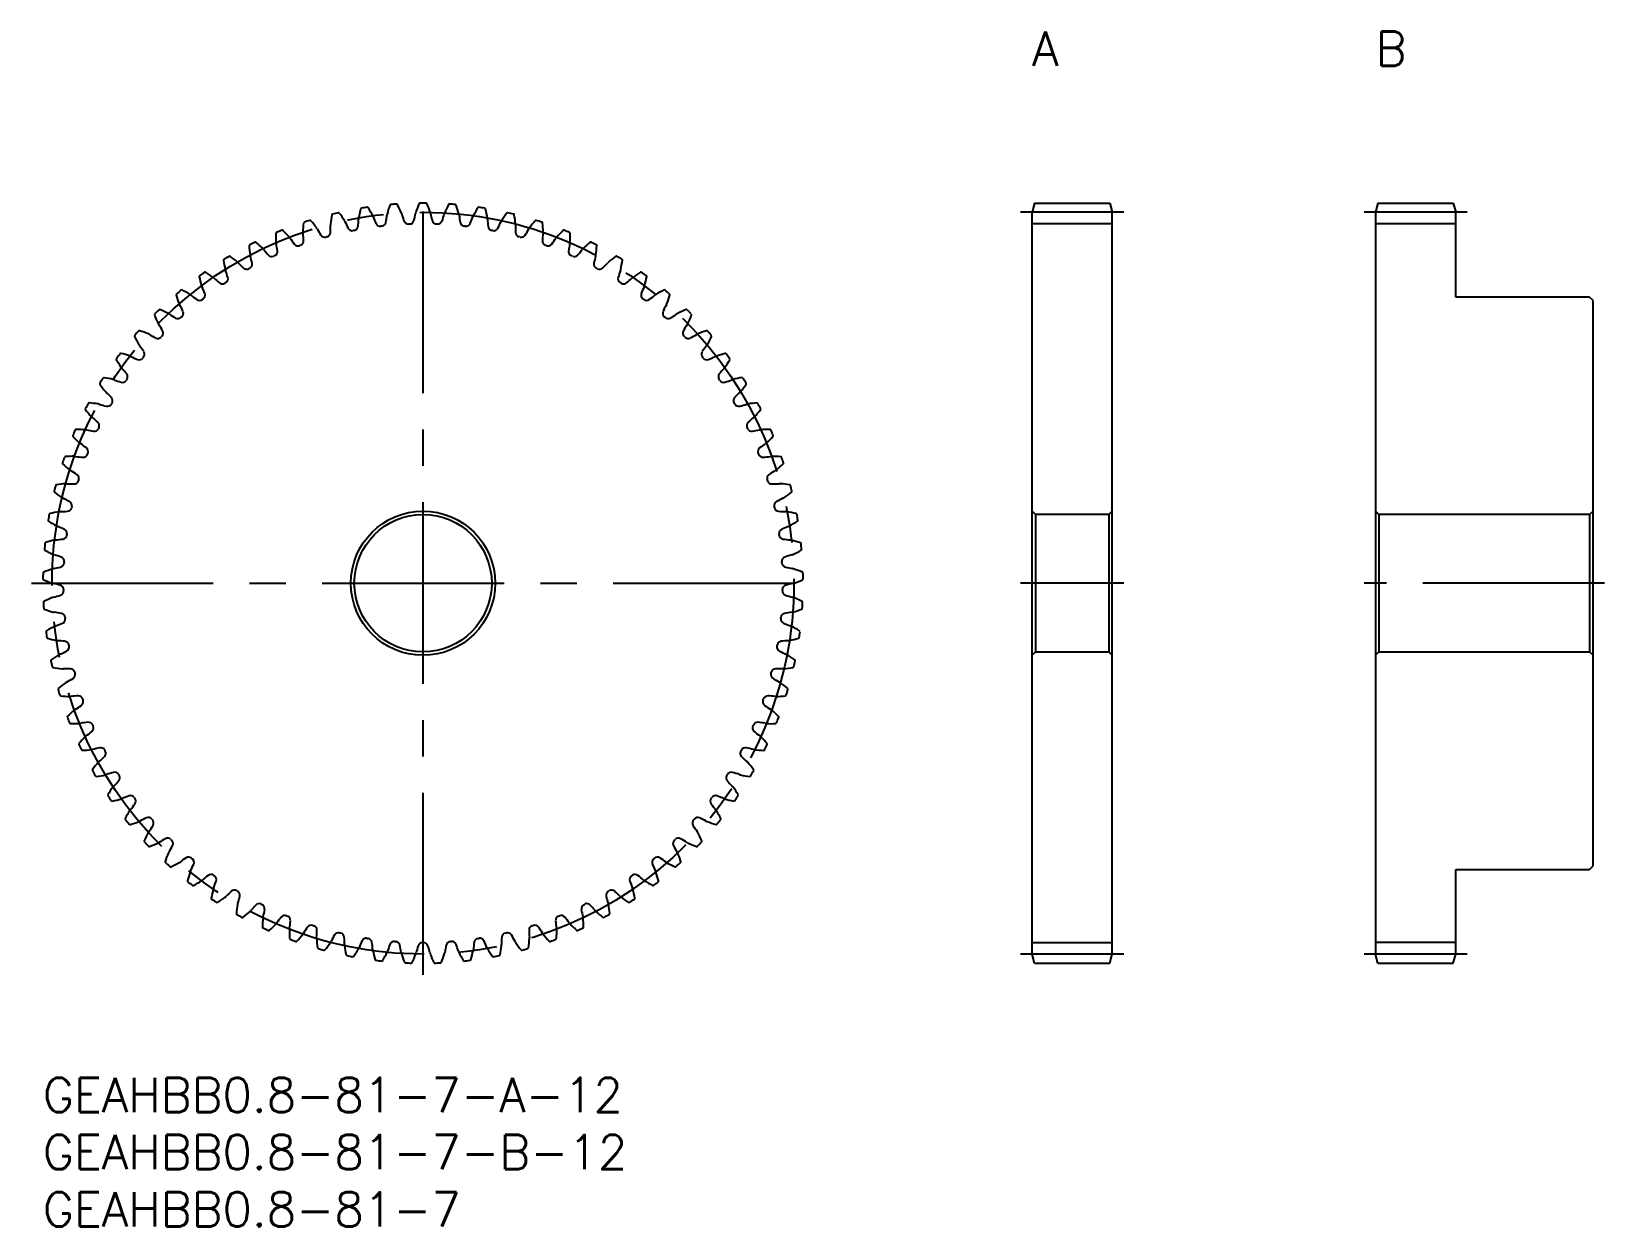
# Model space of a CAD drawing. Extents: x -1 to 136, y -13 to 91.
import ezdxf

# ---------------------------------------------------------------- set-up
doc = ezdxf.new("R2010")
doc.units = 0
doc.header["$LTSCALE"] = 0.5
doc.linetypes.add('CENTER', pattern=[50.8, 31.75, -6.35, 6.35, -6.35])
for name, color, linetype in [('MSM_CENTER', 1, 'CENTER'), ('MSM_CONTINUOUS', 7, 'CONTINUOUS'), ('MSM_PART_NUMBER', 7, 'CONTINUOUS')]:
    doc.layers.add(name, color=color, linetype=linetype)
doc.styles.get("Standard").update_dxf_attribs({"font": 'txt.shx', "height": 3, "bigfont": 'bigfont.shx'})

# ---------------------------------------------------------------- blocks, each defined once
blk = doc.blocks.new('*U2')
at = {"layer": 'MSM_PART_NUMBER'}
blk.add_text('GEAHBB0.8-81-7-A-12', height=3, dxfattribs=at).set_placement((0, -3))
blk = doc.blocks.new('*U3')
at = {"layer": 'MSM_PART_NUMBER'}
blk.add_text('GEAHBB0.8-81-7-B-12', height=3, dxfattribs=at).set_placement((0, -8))
blk = doc.blocks.new('*U4')
at = {"layer": 'MSM_PART_NUMBER'}
blk.add_text('GEAHBB0.8-81-7', height=3, dxfattribs=at).set_placement((0, -13))
blk = doc.blocks.new('*U5')
at = {"layer": 'MSM_PART_NUMBER'}
blk.add_text('A', height=3, dxfattribs=at).set_placement((86.4, 88.4))
blk = doc.blocks.new('*U6')
at = {"layer": 'MSM_PART_NUMBER'}
blk.add_text('B', height=3, dxfattribs=at).set_placement((116.4, 88.4))

msp = doc.modelspace()

# ---------------------------------------------------------------- linework, layer by layer
at = {"layer": 'MSM_CENTER'}
for p, q in [((33.2, 9), (33.2, 77.4)), ((94.4, 75.6), (85.4, 75.6)), ((124.4, 75.6), (115.4, 75.6)), ((-1, 43.2), (67.4, 43.2)), ((94.4, 43.2), (85.4, 43.2)), ((136.4, 43.2), (115.4, 43.2)), ((94.4, 10.8), (85.4, 10.8)), ((124.4, 10.8), (115.4, 10.8))]:
    msp.add_line(p, q, dxfattribs=at)
msp.add_circle((33.2, 43.2), 32.4, dxfattribs=at)
at = {"layer": 'MSM_CONTINUOUS'}
for p, q in [((86.61, 76.4), (86.4, 75.6)), ((86.4, 10.8), (86.4, 75.6)), ((86.61, 76.4), (93.19, 76.4)), ((93.19, 76.4), (93.4, 75.6)), ((93.4, 10.8), (93.4, 75.6)), ((116.61, 76.4), (116.4, 75.6)), ((116.4, 75.6), (116.4, 10.8)), ((116.61, 76.4), (123.19, 76.4)), ((123.19, 76.4), (123.4, 75.6)), ((123.4, 68.2), (123.4, 75.6)), ((93.4, 74.6), (86.4, 74.6)), ((123.4, 74.6), (116.4, 74.6)), ((135.1, 68.2), (123.4, 68.2)), ((135.4, 67.9), (135.1, 68.2)), ((135.4, 18.5), (135.4, 67.9)), ((86.4, 49.5), (86.7, 49.2)), ((93.1, 49.2), (93.4, 49.5)), ((116.4, 49.5), (116.7, 49.2)), ((135.1, 49.2), (135.4, 49.5)), ((86.7, 49.2), (86.7, 37.2)), ((93.1, 49.2), (86.7, 49.2)), ((93.1, 49.2), (93.1, 37.2)), ((116.7, 49.2), (116.7, 37.2)), ((135.1, 49.2), (116.7, 49.2)), ((135.1, 49.2), (135.1, 37.2)), ((86.7, 37.2), (86.4, 36.9)), ((86.7, 37.2), (93.1, 37.2)), ((93.4, 36.9), (93.1, 37.2)), ((116.7, 37.2), (116.4, 36.9)), ((116.7, 37.2), (135.1, 37.2)), ((135.4, 36.9), (135.1, 37.2)), ((123.4, 10.8), (123.4, 18.2)), ((123.4, 18.2), (135.1, 18.2)), ((135.1, 18.2), (135.4, 18.5)), ((86.4, 11.8), (93.4, 11.8)), ((123.4, 11.8), (116.4, 11.8)), ((86.61, 10), (86.4, 10.8)), ((86.61, 10), (93.19, 10)), ((93.19, 10), (93.4, 10.8)), ((116.61, 10), (116.4, 10.8)), ((116.61, 10), (123.19, 10)), ((123.19, 10), (123.4, 10.8))]:
    msp.add_line(p, q, dxfattribs=at)
for radius in [6.3, 6]:
    msp.add_circle((33.2, 43.2), radius, dxfattribs=at)
for centre, radius, start, end in [((37.54, 73.35), 10.12, 165.4049, 170), ((27.82, 75.88), 0.08, 99.3413, 165.4049), ((33.2, 43.2), 33.2, 98.4365, 99.3413), ((28.34, 75.96), 0.08, 32.3728, 98.4365), ((19.86, 70.58), 10.13, 27.7778, 32.3729), ((39.87, 72.92), 10.13, 160.9604, 165.5556), ((30.37, 76.2), 0.08, 94.8969, 160.9604), ((33.2, 43.2), 33.2, 93.992, 94.8969), ((30.89, 76.24), 0.08, 27.9285, 93.9921), ((22.02, 71.53), 10.12, 23.3333, 27.9285), ((33.2, 75.38), 0.664, 161.111, 169.4817), ((42.15, 72.32), 10.13, 156.516, 161.1111), ((32.94, 76.32), 0.08, 90.4524, 156.516), ((33.2, 43.2), 33.2, 89.5476, 90.4524), ((33.46, 76.32), 0.08, 23.484, 89.5476), ((24.25, 72.32), 10.13, 18.8889, 23.484), ((33.2, 75.38), 0.664, 10.5183, 18.889), ((44.38, 71.53), 10.12, 152.0715, 156.6667), ((35.51, 76.24), 0.08, 86.008, 152.0715), ((33.2, 43.2), 33.2, 85.1031, 86.008), ((36.03, 76.2), 0.08, 19.0397, 85.1031), ((26.53, 72.92), 10.12, 14.4444, 19.0396), ((46.54, 70.58), 10.12, 147.6271, 152.2222), ((38.06, 75.96), 0.08, 81.5635, 147.6271), ((33.2, 43.2), 33.2, 80.6587, 81.5635), ((38.58, 75.88), 0.08, 14.5953, 80.6587), ((28.86, 73.35), 10.12, 10, 14.5951), ((32.83, 73.66), 10.13, 174.2938, 178.8889), ((22.84, 74.66), 0.08, 108.2302, 174.2938), ((33.2, 43.2), 33.2, 107.3254, 108.2302), ((23.34, 74.82), 0.08, 41.2618, 107.3254), ((15.79, 68.19), 10.13, 36.6667, 41.2618), ((23.37, 73.84), 0.664, 28.2961, 36.6668), ((25.78, 74.51), 0.664, 174.4443, 182.8151), ((35.2, 73.6), 10.13, 169.8493, 174.4444), ((17.03, 74.08), 8.1, 358.273, 2.8152), ((25.31, 75.37), 0.08, 103.7857, 169.8493), ((33.2, 43.2), 33.2, 102.8809, 103.7857), ((25.82, 75.49), 0.08, 36.8174, 102.8809), ((17.78, 69.47), 10.13, 32.2222, 36.8174), ((25.78, 74.51), 0.664, 23.8516, 32.2223), ((33.79, 78.06), 8.1, 203.8515, 208.3936), ((27.02, 74.39), 0.4, 208.3936, 281.2046), ((27.12, 74.41), 0.4, 281.0177, 353.8286), ((19.47, 75.24), 8.1, 353.8286, 358.3707), ((28.23, 74.99), 0.664, 169.9999, 178.3706), ((28.23, 74.99), 0.664, 19.4072, 27.7779), ((36.49, 77.9), 8.1, 199.4071, 203.9492), ((29.46, 74.78), 0.4, 203.9492, 276.7601), ((33.2, 43.2), 31.4, 96.5733, 96.7601), ((29.56, 74.79), 0.4, 276.5733, 349.3841), ((21.99, 76.21), 8.1, 349.3841, 353.9263), ((30.71, 75.28), 0.664, 165.5554, 173.9262), ((30.71, 75.28), 0.664, 14.9627, 23.3334), ((39.17, 77.54), 8.1, 194.9626, 199.5048), ((31.92, 74.97), 0.4, 199.5048, 272.3157), ((33.2, 43.2), 31.4, 92.1288, 92.3156), ((32.02, 74.98), 0.4, 272.1288, 344.9397), ((24.58, 76.98), 8.1, 344.9397, 349.4818), ((41.82, 76.98), 8.1, 190.5182, 195.0603), ((34.38, 74.98), 0.4, 195.0603, 267.8712), ((33.2, 43.2), 31.4, 87.6844, 87.8712), ((34.48, 74.97), 0.4, 267.6843, 340.4952), ((27.23, 77.54), 8.1, 340.4952, 345.0374), ((35.69, 75.28), 0.664, 156.6666, 165.0373), ((35.69, 75.28), 0.664, 6.0738, 14.4446), ((44.41, 76.21), 8.1, 186.0737, 190.6159), ((36.84, 74.79), 0.4, 190.6159, 263.4267), ((33.2, 43.2), 31.4, 83.2399, 83.4267), ((36.94, 74.78), 0.4, 263.2399, 336.0508), ((29.91, 77.9), 8.1, 336.0508, 340.5929), ((38.17, 74.99), 0.664, 152.2221, 160.5928), ((38.17, 74.99), 0.664, 1.6294, 10.0001), ((46.93, 75.24), 8.1, 181.6293, 186.1714), ((39.28, 74.41), 0.4, 186.1714, 258.9823), ((39.38, 74.39), 0.4, 258.7954, 331.6064), ((32.61, 78.06), 8.1, 331.6064, 336.1485), ((40.62, 74.51), 0.664, 147.7777, 156.1484), ((48.62, 69.47), 10.12, 143.1826, 147.7778), ((40.58, 75.49), 0.08, 77.1191, 143.1826), ((33.2, 43.2), 33.2, 76.2143, 77.1191), ((41.09, 75.37), 0.08, 10.1507, 76.2143), ((31.2, 73.6), 10.13, 5.5556, 10.1507), ((49.37, 74.08), 8.1, 177.1848, 181.727), ((40.62, 74.51), 0.664, 357.1849, 5.5557), ((43.03, 73.84), 0.664, 143.3332, 151.7039), ((50.61, 68.19), 10.12, 138.7382, 143.3333), ((43.06, 74.82), 0.08, 72.6746, 138.7382), ((33.2, 43.2), 33.2, 71.7698, 72.6746), ((43.56, 74.66), 0.08, 5.7062, 71.7698), ((33.57, 73.66), 10.12, 1.1111, 5.7062), ((33.2, 43.2), 33.2, 116.2143, 117.1191), ((18.57, 72.91), 0.08, 50.1508, 116.2143), ((12.13, 65.2), 10.13, 45.5556, 50.1507), ((20.43, 73.76), 0.08, 112.6751, 178.7382), ((30.47, 73.54), 10.13, 178.7382, 183.3333), ((21.03, 72.99), 0.664, 183.3332, 191.7039), ((12.45, 71.21), 8.1, 7.1619, 11.7041), ((33.2, 43.2), 33.2, 111.7698, 112.6746), ((20.92, 73.96), 0.08, 45.7062, 111.7698), ((13.9, 66.77), 10.12, 41.1111, 45.7062), ((21.03, 72.99), 0.664, 32.7405, 41.1112), ((28.4, 77.73), 8.1, 212.7404, 217.2825), ((22.28, 73.06), 0.4, 217.2825, 290.0934), ((22.37, 73.1), 0.4, 289.9066, 2.7175), ((23.37, 73.84), 0.664, 178.8888, 187.2595), ((14.68, 72.73), 8.1, 2.7175, 7.2596), ((31.09, 78), 8.1, 208.2959, 212.8381), ((24.62, 73.82), 0.4, 212.8381, 285.6489), ((33.2, 43.2), 31.4, 105.4621, 105.649), ((24.72, 73.85), 0.4, 285.4621, 358.273), ((33.2, 43.2), 31.4, 101.0177, 101.2045), ((33.2, 43.2), 31.4, 78.7955, 78.9823), ((41.68, 73.85), 0.4, 181.727, 254.5379), ((33.2, 43.2), 31.4, 74.351, 74.5379), ((41.78, 73.82), 0.4, 254.351, 327.1619), ((35.31, 78), 8.1, 327.1619, 331.7041), ((51.72, 72.73), 8.1, 172.7404, 177.2825), ((44.03, 73.1), 0.4, 177.2825, 250.0934), ((43.03, 73.84), 0.664, 352.7405, 1.1112), ((44.12, 73.06), 0.4, 249.9066, 322.7175), ((38, 77.73), 8.1, 322.7175, 327.2596), ((45.37, 72.99), 0.664, 138.8888, 147.2595), ((52.5, 66.77), 10.12, 134.2938, 138.8889), ((45.48, 73.96), 0.08, 68.2302, 134.2938), ((33.2, 43.2), 33.2, 67.3254, 68.2302), ((53.95, 71.21), 8.1, 168.2959, 172.8381), ((45.97, 73.76), 0.08, 1.2618, 67.3254), ((45.37, 72.99), 0.664, 348.2961, 356.6668), ((35.93, 73.54), 10.12, 356.6667, 1.2618), ((54.27, 65.2), 10.13, 129.8493, 134.4444), ((47.83, 72.91), 0.08, 63.7857, 129.8493), ((33.2, 43.2), 33.2, 62.8809, 63.7857), ((15.86, 71.42), 0.08, 121.564, 187.6271), ((33.2, 43.2), 33.2, 120.6587, 121.5635), ((16.31, 71.69), 0.08, 54.5951, 120.6587), ((10.49, 63.5), 10.12, 50, 54.5951), ((18.1, 72.68), 0.08, 117.1196, 183.1827), ((28.13, 73.24), 10.13, 183.1826, 187.7778), ((18.76, 71.96), 0.664, 187.7777, 196.1484), ((10.34, 69.52), 8.1, 11.6064, 16.1485), ((18.76, 71.96), 0.664, 37.1849, 45.5557), ((25.74, 77.25), 8.1, 217.1848, 221.727), ((19.99, 72.13), 0.4, 221.727, 294.5378), ((33.2, 43.2), 31.4, 114.351, 114.5379), ((20.09, 72.17), 0.4, 294.351, 7.1619), ((33.2, 43.2), 31.4, 109.9066, 110.0934), ((33.2, 43.2), 31.4, 69.9066, 70.0934), ((46.31, 72.17), 0.4, 172.8381, 245.649), ((33.2, 43.2), 31.4, 65.4621, 65.649), ((46.41, 72.13), 0.4, 245.4621, 318.273), ((40.66, 77.25), 8.1, 318.273, 322.8152), ((47.64, 71.96), 0.664, 134.4443, 142.8151), ((56.06, 69.52), 8.1, 163.8515, 168.3936), ((47.64, 71.96), 0.664, 343.8516, 352.2223), ((38.27, 73.24), 10.12, 352.2222, 356.8174), ((48.3, 72.68), 0.08, 356.8174, 62.8809), ((55.91, 63.5), 10.13, 125.4049, 130), ((50.09, 71.69), 0.08, 59.3413, 125.4049), ((33.2, 43.2), 33.2, 58.4365, 59.3413), ((50.54, 71.42), 0.08, 352.3729, 58.4365), ((33.2, 43.2), 33.2, 125.1031, 126.008), ((14.15, 70.3), 0.08, 59.0396, 125.1032), ((8.99, 61.68), 10.12, 54.4444, 59.0396), ((25.82, 72.75), 10.13, 187.6271, 192.2222), ((16.57, 70.75), 0.664, 192.2221, 200.5928), ((8.37, 67.67), 8.1, 16.0508, 20.5929), ((16.57, 70.75), 0.664, 41.6294, 50.0001), ((23.12, 76.57), 8.1, 221.6293, 226.1714), ((17.79, 71.02), 0.4, 226.1714, 298.9822), ((33.2, 43.2), 31.4, 118.7955, 118.9823), ((17.88, 71.07), 0.4, 298.7955, 11.6064), ((48.52, 71.07), 0.4, 168.3936, 241.2045), ((33.2, 43.2), 31.4, 61.0177, 61.2045), ((48.61, 71.02), 0.4, 241.0177, 313.8286), ((43.28, 76.57), 8.1, 313.8286, 318.3707), ((49.83, 70.75), 0.664, 129.9999, 138.3706), ((58.03, 67.67), 8.1, 159.4071, 163.9492), ((49.83, 70.75), 0.664, 339.4072, 347.7779), ((40.58, 72.75), 10.12, 347.7778, 352.3729), ((57.41, 61.68), 10.12, 120.9604, 125.5556), ((52.25, 70.3), 0.08, 54.8969, 120.9604), ((33.2, 43.2), 33.2, 53.992, 54.8969), ((33.2, 43.2), 33.2, 129.5476, 130.4524), ((12.11, 68.74), 0.08, 63.4842, 129.5476), ((7.63, 59.75), 10.13, 58.8889, 63.484), ((13.73, 69.99), 0.08, 126.0084, 192.0716), ((23.55, 72.09), 10.12, 192.0715, 196.6667), ((14.49, 69.38), 0.664, 196.6666, 205.0373), ((6.55, 65.67), 8.1, 20.4952, 25.0374), ((14.49, 69.38), 0.664, 46.0738, 54.4446), ((20.57, 75.69), 8.1, 226.0737, 230.6159), ((15.68, 69.74), 0.4, 230.6159, 303.4267), ((33.2, 43.2), 31.4, 123.2399, 123.4267), ((15.77, 69.8), 0.4, 303.2399, 16.0508), ((50.63, 69.8), 0.4, 163.9492, 236.7601), ((33.2, 43.2), 31.4, 56.5733, 56.7601), ((50.72, 69.74), 0.4, 236.5732, 309.3841), ((45.83, 75.69), 8.1, 309.3841, 313.9263), ((51.91, 69.38), 0.664, 125.5554, 133.9262), ((59.85, 65.67), 8.1, 154.9626, 159.5048), ((51.91, 69.38), 0.664, 334.9627, 343.3334), ((42.85, 72.09), 10.12, 343.3333, 347.9285), ((52.67, 69.99), 0.08, 347.9285, 53.992), ((58.77, 59.75), 10.13, 116.516, 121.1111), ((54.29, 68.74), 0.08, 50.4524, 116.516), ((33.2, 43.2), 33.2, 49.5476, 50.4524), ((11.71, 68.4), 0.08, 130.4529, 196.516), ((21.34, 71.26), 10.12, 196.516, 201.1111), ((12.52, 67.85), 0.664, 201.111, 209.4817), ((4.89, 63.54), 8.1, 24.9397, 29.4818), ((12.52, 67.85), 0.664, 50.5183, 58.889), ((18.09, 74.61), 8.1, 230.5182, 235.0603), ((13.68, 68.3), 0.4, 235.0603, 307.8712), ((33.2, 43.2), 31.4, 127.6844, 127.8712), ((13.76, 68.37), 0.4, 307.6844, 20.4952), ((52.64, 68.37), 0.4, 159.5048, 232.3156), ((33.2, 43.2), 31.4, 52.1288, 52.3156), ((52.72, 68.3), 0.4, 232.1288, 304.9397), ((48.31, 74.61), 8.1, 304.9397, 309.4818), ((53.88, 67.85), 0.664, 121.111, 129.4817), ((61.51, 63.54), 8.1, 150.5182, 155.0603), ((53.88, 67.85), 0.664, 330.5183, 338.889), ((45.06, 71.26), 10.13, 338.8889, 343.484), ((54.69, 68.4), 0.08, 343.484, 49.5476), ((9.82, 66.66), 0.08, 134.8969, 200.9604), ((19.2, 70.25), 10.13, 200.9604, 205.5556), ((33.2, 43.2), 33.2, 133.992, 134.8969), ((10.2, 67.03), 0.08, 67.9286, 133.992), ((6.42, 57.72), 10.12, 63.3333, 67.9285), ((10.67, 66.17), 0.664, 54.9627, 63.3334), ((15.7, 73.35), 8.1, 234.9626, 239.5048), ((11.79, 66.71), 0.4, 239.5048, 312.3156), ((33.2, 43.2), 31.4, 132.1288, 132.3156), ((11.87, 66.78), 0.4, 312.1288, 24.9397), ((54.53, 66.78), 0.4, 155.0603, 227.8712), ((33.2, 43.2), 31.4, 47.6844, 47.8712), ((54.61, 66.71), 0.4, 227.6843, 300.4952), ((50.7, 73.35), 8.1, 300.4952, 305.0374), ((55.73, 66.17), 0.664, 116.6666, 125.0373), ((59.98, 57.72), 10.13, 112.0715, 116.6667), ((56.2, 67.03), 0.08, 46.008, 112.0715), ((33.2, 43.2), 33.2, 45.1031, 46.008), ((47.2, 70.25), 10.13, 334.4444, 339.0396), ((56.58, 66.66), 0.08, 339.0396, 45.1031), ((8.08, 64.78), 0.08, 139.3413, 205.4049), ((17.15, 69.09), 10.12, 205.4049, 210), ((33.2, 43.2), 33.2, 138.4365, 139.3413), ((8.42, 65.17), 0.08, 72.3729, 138.4365), ((5.38, 55.6), 10.13, 67.7778, 72.3729), ((8.96, 64.36), 0.664, 59.4072, 67.7779), ((13.42, 71.9), 8.1, 239.4071, 243.9492), ((10.03, 64.98), 0.4, 243.9492, 316.7601), ((10.67, 66.17), 0.664, 205.5554, 213.9262), ((3.4, 61.28), 8.1, 29.3841, 33.9263), ((33.2, 43.2), 31.4, 136.5733, 136.7601), ((10.11, 65.06), 0.4, 316.5733, 29.3841), ((56.29, 65.06), 0.4, 150.6159, 223.4267), ((63, 61.28), 8.1, 146.0737, 150.6159), ((33.2, 43.2), 31.4, 43.2399, 43.4267), ((56.37, 64.98), 0.4, 223.2399, 296.0508), ((55.73, 66.17), 0.664, 326.0738, 334.4446), ((52.98, 71.9), 8.1, 296.0508, 300.5929), ((57.44, 64.36), 0.664, 112.2221, 120.5928), ((61.02, 55.6), 10.13, 107.6271, 112.2222), ((57.98, 65.17), 0.08, 41.5635, 107.6271), ((49.25, 69.09), 10.13, 330, 334.5951), ((33.2, 43.2), 33.2, 40.6587, 41.5635), ((58.32, 64.78), 0.08, 334.5951, 40.6587), ((33.2, 43.2), 33.2, 142.8809, 143.7857), ((6.79, 63.19), 0.08, 76.8174, 142.8809), ((4.5, 53.41), 10.13, 72.2222, 76.8174), ((8.96, 64.36), 0.664, 209.9999, 218.3706), ((2.08, 58.92), 8.1, 33.8286, 38.3707), ((8.48, 63.2), 0.4, 321.0177, 33.8286), ((57.92, 63.2), 0.4, 146.1714, 218.9823), ((64.32, 58.92), 8.1, 141.6293, 146.1714), ((57.44, 64.36), 0.664, 321.6294, 330.0001), ((61.9, 53.41), 10.12, 103.1826, 107.7778), ((59.61, 63.19), 0.08, 37.1191, 103.1826), ((33.2, 43.2), 33.2, 36.2143, 37.1191), ((6.48, 62.77), 0.08, 143.7857, 209.8493), ((15.19, 67.77), 10.12, 209.8493, 214.4444), ((7.39, 62.42), 0.664, 214.4443, 222.8151), ((0.96, 56.46), 8.1, 38.273, 42.8152), ((7.39, 62.42), 0.664, 63.8516, 72.2223), ((11.25, 70.28), 8.1, 243.8515, 248.3936), ((8.42, 63.12), 0.4, 248.3936, 321.2045), ((33.2, 43.2), 31.4, 141.0177, 141.2045), ((33.2, 43.2), 31.4, 38.7955, 38.9823), ((57.98, 63.12), 0.4, 218.7954, 291.6064), ((55.15, 70.28), 8.1, 291.6064, 296.1485), ((59.01, 62.42), 0.664, 107.7777, 116.1484), ((65.44, 56.46), 8.1, 137.1848, 141.727), ((59.01, 62.42), 0.664, 317.1849, 325.5557), ((51.21, 67.77), 10.13, 325.5556, 330.1507), ((59.92, 62.77), 0.08, 330.1507, 36.2143), ((5.04, 60.64), 0.08, 148.2302, 214.2938), ((33.2, 43.2), 33.2, 147.3254, 148.2302), ((13.34, 66.3), 10.13, 214.2938, 218.8889), ((5.32, 61.08), 0.08, 81.2617, 147.3254), ((3.8, 51.15), 10.12, 76.6667, 81.2618), ((5.98, 60.36), 0.664, 68.2961, 76.6668), ((9.22, 68.5), 8.1, 248.2959, 252.8381), ((6.95, 61.14), 0.4, 252.8381, 325.6489), ((33.2, 43.2), 31.4, 145.4621, 145.649), ((7, 61.23), 0.4, 325.4621, 38.273), ((59.4, 61.23), 0.4, 141.727, 214.5379), ((33.2, 43.2), 31.4, 34.351, 34.5379), ((59.45, 61.14), 0.4, 214.351, 287.1619), ((57.18, 68.5), 8.1, 287.1619, 291.7041), ((60.42, 60.36), 0.664, 103.3332, 111.7039), ((62.6, 51.15), 10.13, 98.7382, 103.3333), ((53.06, 66.3), 10.13, 321.1111, 325.7062), ((61.08, 61.08), 0.08, 32.6746, 98.7382), ((33.2, 43.2), 33.2, 31.7698, 32.6746), ((61.36, 60.64), 0.08, 325.7062, 31.7698), ((5.98, 60.36), 0.664, 218.8888, 227.2595), ((0.03, 53.92), 8.1, 42.7175, 47.2596), ((5.69, 59.14), 0.4, 329.9066, 42.7175), ((60.71, 59.14), 0.4, 137.2825, 210.0934), ((66.37, 53.92), 8.1, 132.7404, 137.2825), ((60.42, 60.36), 0.664, 312.7405, 321.1112), ((33.2, 43.2), 33.2, 151.7698, 152.6746), ((3.78, 58.4), 0.08, 152.6751, 218.7382), ((11.61, 64.69), 10.12, 218.7382, 223.3333), ((4.02, 58.87), 0.08, 85.7061, 151.7698), ((3.27, 48.85), 10.13, 81.1111, 85.7062), ((4.73, 58.2), 0.664, 223.3332, 231.7039), ((4.73, 58.2), 0.664, 72.7405, 81.1112), ((7.33, 66.57), 8.1, 252.7404, 257.2825), ((5.63, 59.06), 0.4, 257.2825, 330.0934), ((33.2, 43.2), 31.4, 149.9066, 150.0934), ((33.2, 43.2), 31.4, 29.9066, 30.0934), ((60.77, 59.06), 0.4, 209.9066, 282.7175), ((59.07, 66.57), 8.1, 282.7175, 287.2596), ((61.67, 58.2), 0.664, 98.8888, 107.2595), ((63.13, 48.85), 10.13, 94.2938, 98.8889), ((61.67, 58.2), 0.664, 308.2961, 316.6668), ((54.79, 64.69), 10.12, 316.6667, 321.2618), ((62.38, 58.87), 0.08, 28.2302, 94.2938), ((33.2, 43.2), 33.2, 27.3254, 28.2302), ((62.62, 58.4), 0.08, 321.2618, 27.3254), ((33.2, 43.2), 33.2, 156.2143, 157.1191), ((2.89, 56.56), 0.08, 90.1507, 156.2143), ((2.92, 46.51), 10.12, 85.5556, 90.1507), ((3.65, 55.95), 0.664, 77.1849, 85.5557), ((5.6, 64.49), 8.1, 257.1848, 261.727), ((-0.7, 51.32), 8.1, 47.1619, 51.7041), ((4.49, 56.87), 0.4, 261.727, 334.5379), ((4.53, 56.96), 0.4, 334.351, 47.1619), ((33.2, 43.2), 31.4, 154.351, 154.5379), ((61.87, 56.96), 0.4, 132.8381, 205.649), ((33.2, 43.2), 31.4, 25.4621, 25.649), ((61.91, 56.87), 0.4, 205.4621, 278.273), ((67.1, 51.32), 8.1, 128.2959, 132.8381), ((60.8, 64.49), 8.1, 278.273, 282.8152), ((62.75, 55.95), 0.664, 94.4443, 102.8151), ((63.48, 46.51), 10.13, 89.8493, 94.4444), ((63.51, 56.56), 0.08, 23.7857, 89.8493), ((33.2, 43.2), 33.2, 22.8809, 23.7857), ((2.69, 56.08), 0.08, 157.1196, 223.1826), ((10.01, 62.95), 10.13, 223.1826, 227.7778), ((3.65, 55.95), 0.664, 227.7777, 236.1484), ((-1.23, 48.67), 8.1, 51.6064, 56.1485), ((3.55, 54.7), 0.4, 338.7955, 51.6064), ((62.85, 54.7), 0.4, 128.3936, 201.2045), ((67.63, 48.67), 8.1, 123.8515, 128.3936), ((62.75, 55.95), 0.664, 303.8516, 312.2223), ((56.39, 62.95), 10.12, 312.2222, 316.8174), ((63.71, 56.08), 0.08, 316.8174, 22.8809), ((33.2, 43.2), 33.2, 160.6587, 161.5635), ((1.78, 53.67), 0.08, 161.564, 227.6271), ((8.55, 61.1), 10.13, 227.6271, 232.2222), ((1.95, 54.17), 0.08, 94.595, 160.6587), ((2.75, 44.16), 10.13, 90, 94.5951), ((2.75, 53.62), 0.664, 81.6294, 90.0001), ((4.03, 62.29), 8.1, 261.6293, 266.1714), ((3.52, 54.61), 0.4, 266.1714, 338.9823), ((33.2, 43.2), 31.4, 158.7955, 158.9823), ((33.2, 43.2), 31.4, 21.0177, 21.2045), ((62.88, 54.61), 0.4, 201.0177, 273.8286), ((62.37, 62.29), 8.1, 273.8286, 278.3707), ((63.65, 53.62), 0.664, 89.9999, 98.3706), ((63.65, 44.16), 10.12, 85.4049, 90), ((57.85, 61.1), 10.12, 307.7778, 312.3729), ((64.45, 54.17), 0.08, 19.3413, 85.4049), ((33.2, 43.2), 33.2, 18.4365, 19.3413), ((64.62, 53.67), 0.08, 312.3729, 18.4365), ((2.75, 53.62), 0.664, 232.2221, 240.5928), ((-1.55, 45.98), 8.1, 56.0508, 60.5929), ((2.75, 52.37), 0.4, 343.2399, 56.0508), ((33.2, 43.2), 31.4, 163.2399, 163.4267), ((63.65, 52.37), 0.4, 123.9492, 196.7601), ((33.2, 43.2), 31.4, 16.5733, 16.7601), ((67.95, 45.98), 8.1, 119.4071, 123.9492), ((63.65, 53.62), 0.664, 299.4072, 307.7779), ((1.06, 51.21), 0.08, 166.0084, 232.0715), ((33.2, 43.2), 33.2, 165.1031, 166.008), ((7.24, 59.13), 10.13, 232.0715, 236.6667), ((1.19, 51.71), 0.08, 99.0396, 165.1031), ((2.77, 41.79), 10.13, 94.4444, 99.0396), ((2.04, 51.23), 0.664, 86.0738, 94.4446), ((2.64, 59.97), 8.1, 266.0737, 270.6159), ((2.72, 52.27), 0.4, 270.6159, 343.4267), ((63.68, 52.27), 0.4, 196.5732, 269.3841), ((63.76, 59.97), 8.1, 269.3841, 273.9263), ((64.36, 51.23), 0.664, 85.5554, 93.9262), ((63.63, 41.79), 10.13, 80.9604, 85.5556), ((59.16, 59.13), 10.13, 303.3333, 307.9285), ((65.21, 51.71), 0.08, 14.8969, 80.9604), ((33.2, 43.2), 33.2, 13.992, 14.8969), ((65.34, 51.21), 0.08, 307.9285, 13.992), ((1.43, 57.55), 8.1, 270.5182, 275.0603), ((2.04, 51.23), 0.664, 236.6666, 245.0373), ((-1.66, 43.28), 8.1, 60.4952, 65.0374), ((2.11, 49.88), 0.4, 275.0603, 347.8711), ((2.13, 49.98), 0.4, 347.6844, 60.4952), ((33.2, 43.2), 31.4, 167.6844, 167.8712), ((64.27, 49.98), 0.4, 119.5048, 192.3156), ((33.2, 43.2), 31.4, 12.1288, 12.3156), ((64.29, 49.88), 0.4, 192.1288, 264.9397), ((68.06, 43.28), 8.1, 114.9626, 119.5048), ((64.97, 57.55), 8.1, 264.9397, 269.4818), ((64.36, 51.23), 0.664, 294.9627, 303.3334), ((33.2, 43.2), 33.2, 169.5476, 170.4524), ((0.54, 48.69), 0.08, 170.4529, 236.516), ((6.08, 57.07), 10.13, 236.516, 241.1111), ((0.63, 49.21), 0.08, 103.484, 169.5476), ((2.97, 39.44), 10.12, 98.8889, 103.484), ((1.51, 48.79), 0.664, 241.111, 249.4817), ((-1.56, 40.58), 8.1, 64.9397, 69.4818), ((1.51, 48.79), 0.664, 90.5183, 98.889), ((67.96, 40.58), 8.1, 110.5182, 115.0603), ((64.89, 48.79), 0.664, 81.111, 89.4817), ((63.43, 39.44), 10.12, 76.516, 81.1111), ((64.89, 48.79), 0.664, 290.5183, 298.889), ((60.32, 57.07), 10.13, 298.8889, 303.484), ((65.77, 49.21), 0.08, 10.4524, 76.516), ((33.2, 43.2), 33.2, 9.5476, 10.4524), ((65.86, 48.69), 0.08, 303.4842, 9.5476), ((0.26, 46.67), 0.08, 107.9283, 173.992), ((3.35, 37.11), 10.13, 103.3333, 107.9285), ((1.17, 46.32), 0.664, 94.9627, 103.3334), ((0.41, 55.05), 8.1, 274.9626, 279.5048), ((1.69, 47.45), 0.4, 279.5048, 352.3156), ((1.7, 47.55), 0.4, 352.1288, 64.9397), ((33.2, 43.2), 31.4, 172.1288, 172.3156), ((64.7, 47.55), 0.4, 115.0603, 187.8712), ((33.2, 43.2), 31.4, 7.6844, 7.8712), ((64.71, 47.45), 0.4, 187.6843, 260.4952), ((65.99, 55.05), 8.1, 260.4952, 265.0374), ((65.23, 46.32), 0.664, 76.6666, 85.0373), ((63.05, 37.11), 10.12, 72.0715, 76.6667), ((66.14, 46.67), 0.08, 6.008, 72.0715), ((33.2, 43.2), 33.2, 173.992, 174.8969), ((0.21, 46.15), 0.08, 174.8973, 240.9604), ((5.09, 54.93), 10.12, 240.9604, 245.5556), ((1.17, 46.32), 0.664, 245.5554, 253.9262), ((-1.25, 37.89), 8.1, 69.3841, 73.9263), ((1.46, 45.1), 0.4, 356.5733, 69.3841), ((64.94, 45.1), 0.4, 110.6159, 183.4267), ((67.65, 37.89), 8.1, 106.0737, 110.6159), ((65.23, 46.32), 0.664, 286.0738, 294.4446), ((61.31, 54.93), 10.13, 294.4444, 299.0396), ((33.2, 43.2), 33.2, 5.1031, 6.008), ((66.19, 46.15), 0.08, 299.0396, 5.1031), ((33.2, 43.2), 33.2, 178.4365, 179.3413), ((0.09, 44.1), 0.08, 112.3728, 178.4365), ((3.92, 34.81), 10.12, 107.7778, 112.3729), ((1.03, 43.82), 0.664, 99.4072, 107.7779), ((-0.41, 52.47), 8.1, 279.4071, 283.9492), ((1.45, 45), 0.4, 283.9492, 356.76), ((33.2, 43.2), 31.4, 176.5733, 176.7601), ((33.2, 43.2), 31.4, 3.2399, 3.4267), ((64.95, 45), 0.4, 183.2399, 256.0508), ((66.81, 52.47), 8.1, 256.0508, 260.5929), ((65.37, 43.82), 0.664, 72.2221, 80.5928), ((62.48, 34.81), 10.12, 67.6271, 72.2222), ((66.31, 44.1), 0.08, 1.5635, 67.6271), ((33.2, 43.2), 33.2, 0.6587, 1.5635), ((0.08, 43.58), 0.08, 179.3418, 245.4049), ((4.26, 52.71), 10.12, 245.4049, 250), ((1.03, 43.82), 0.664, 249.9999, 258.3706), ((-0.74, 35.24), 8.1, 73.8286, 78.3707), ((1.41, 42.64), 0.4, 1.0177, 73.8286), ((33.2, 43.2), 31.4, 181.0177, 181.2045), ((33.2, 43.2), 31.4, 358.7955, 358.9823), ((64.99, 42.64), 0.4, 106.1714, 178.9823), ((67.14, 35.24), 8.1, 101.6293, 106.1714), ((65.37, 43.82), 0.664, 281.6294, 290.0001), ((62.14, 52.71), 10.13, 290, 294.5951), ((66.32, 43.58), 0.08, 294.5951, 0.6587), ((0.12, 41.54), 0.08, 116.8172, 182.8809), ((33.2, 43.2), 33.2, 182.8809, 183.7857), ((4.65, 32.57), 10.12, 112.2222, 116.8174), ((1.08, 41.33), 0.664, 103.8516, 112.2223), ((-1.02, 49.84), 8.1, 283.8515, 288.3936), ((1.41, 42.53), 0.4, 288.3936, 1.2045), ((64.99, 42.53), 0.4, 178.7954, 251.6064), ((67.42, 49.84), 8.1, 251.6064, 256.1485), ((65.32, 41.33), 0.664, 67.7777, 76.1484), ((61.75, 32.57), 10.13, 63.1826, 67.7778), ((66.28, 41.54), 0.08, 357.1191, 63.1826), ((33.2, 43.2), 33.2, 356.2143, 357.1191), ((0.15, 41.01), 0.08, 183.7862, 249.8493), ((3.61, 50.44), 10.13, 249.8493, 254.4444), ((1.08, 41.33), 0.664, 254.4443, 262.8151), ((-0.02, 32.63), 8.1, 78.273, 82.8152), ((1.54, 40.17), 0.4, 5.4622, 78.273), ((1.55, 40.07), 0.4, 292.8381, 5.6489), ((33.2, 43.2), 31.4, 185.4621, 185.649), ((33.2, 43.2), 31.4, 354.351, 354.5379), ((64.85, 40.07), 0.4, 174.351, 247.1619), ((64.86, 40.17), 0.4, 101.727, 174.5379), ((66.42, 32.63), 8.1, 97.1848, 101.727), ((65.32, 41.33), 0.664, 277.1849, 285.5557), ((62.79, 50.44), 10.13, 285.5556, 290.1507), ((66.25, 41.01), 0.08, 290.1507, 356.2143), ((0.35, 38.98), 0.08, 121.2617, 187.3254), ((33.2, 43.2), 33.2, 187.3254, 188.2302), ((5.56, 30.39), 10.12, 116.6667, 121.2618), ((1.32, 38.85), 0.664, 108.2961, 116.6668), ((-1.43, 47.17), 8.1, 288.2959, 292.8381), ((67.83, 47.17), 8.1, 247.1619, 251.7041), ((65.08, 38.85), 0.664, 63.3332, 71.7039), ((60.84, 30.39), 10.13, 58.7382, 63.3333), ((33.2, 43.2), 33.2, 351.7698, 352.6746), ((66.05, 38.98), 0.08, 352.6746, 58.7382), ((0.42, 38.46), 0.08, 188.2302, 254.2938), ((3.14, 48.13), 10.12, 254.2938, 258.8889), ((1.32, 38.85), 0.664, 258.8888, 267.2595), ((0.9, 30.09), 8.1, 82.7175, 87.2596), ((-1.64, 44.47), 8.1, 292.7404, 297.2825), ((1.87, 37.73), 0.4, 9.9066, 82.7175), ((1.89, 37.63), 0.4, 297.2825, 10.0934), ((33.2, 43.2), 31.4, 189.9066, 190.0934), ((33.2, 43.2), 31.4, 349.9066, 350.0934), ((64.51, 37.63), 0.4, 169.9066, 242.7175), ((64.53, 37.73), 0.4, 97.2825, 170.0934), ((68.04, 44.47), 8.1, 242.7175, 247.2596), ((65.5, 30.09), 8.1, 92.7404, 97.2825), ((65.08, 38.85), 0.664, 272.7405, 281.1112), ((63.26, 48.13), 10.12, 281.1111, 285.7062), ((65.98, 38.46), 0.08, 285.7062, 351.7698), ((0.78, 36.44), 0.08, 125.7061, 191.7698), ((33.2, 43.2), 33.2, 191.7698, 192.6746), ((6.64, 28.29), 10.13, 121.1111, 125.7062), ((0.89, 35.93), 0.08, 192.6746, 258.7382), ((2.85, 45.78), 10.13, 258.7382, 263.3333), ((1.75, 36.39), 0.664, 112.7405, 121.1112), ((1.75, 36.39), 0.664, 263.3332, 271.7039), ((2.01, 27.63), 8.1, 87.1619, 91.7041), ((64.39, 27.63), 8.1, 88.2959, 92.8381), ((64.65, 36.39), 0.664, 268.2961, 276.6668), ((63.55, 45.78), 10.13, 276.6667, 281.2618), ((64.65, 36.39), 0.664, 58.8888, 67.2595), ((59.76, 28.29), 10.12, 54.2938, 58.8889), ((65.51, 35.93), 0.08, 281.2618, 347.3254), ((33.2, 43.2), 33.2, 347.3254, 348.2302), ((65.62, 36.44), 0.08, 348.2302, 54.2938), ((7.87, 26.27), 10.13, 125.5556, 130.1507), ((2.37, 33.97), 0.664, 117.1849, 125.5557), ((-1.63, 41.77), 8.1, 297.1848, 301.727), ((2.39, 35.32), 0.4, 14.351, 87.1619), ((2.42, 35.22), 0.4, 301.727, 14.5378), ((33.2, 43.2), 31.4, 194.351, 194.5379), ((63.98, 35.22), 0.4, 165.4621, 238.273), ((33.2, 43.2), 31.4, 345.4621, 345.649), ((64.01, 35.32), 0.4, 92.8381, 165.649), ((68.03, 41.77), 8.1, 238.273, 242.8152), ((64.03, 33.97), 0.664, 54.4443, 62.8151), ((58.53, 26.27), 10.12, 49.8493, 54.4444), ((1.4, 33.95), 0.08, 130.1505, 196.2143), ((33.2, 43.2), 33.2, 196.2143, 197.1191), ((1.55, 33.45), 0.08, 197.1191, 263.1826), ((2.74, 43.42), 10.13, 263.1826, 267.7778), ((2.37, 33.97), 0.664, 267.7777, 276.1484), ((3.31, 25.26), 8.1, 91.6064, 96.1485), ((3.1, 32.95), 0.4, 18.7955, 91.6064), ((3.13, 32.86), 0.4, 306.1714, 18.9822), ((33.2, 43.2), 31.4, 198.7955, 198.9823), ((63.27, 32.86), 0.4, 161.0177, 233.8286), ((33.2, 43.2), 31.4, 341.0177, 341.2045), ((63.3, 32.95), 0.4, 88.3936, 161.2045), ((63.09, 25.26), 8.1, 83.8515, 88.3936), ((64.03, 33.97), 0.664, 263.8516, 272.2223), ((63.66, 43.42), 10.13, 272.2222, 276.8174), ((64.85, 33.45), 0.08, 276.8174, 342.8809), ((33.2, 43.2), 33.2, 342.8809, 343.7857), ((65, 33.95), 0.08, 343.7857, 49.8493), ((9.26, 24.36), 10.13, 130, 134.5951), ((3.18, 31.61), 0.664, 121.6294, 130.0001), ((-1.42, 39.07), 8.1, 301.6293, 306.1714), ((67.82, 39.07), 8.1, 233.8286, 238.3707), ((63.22, 31.61), 0.664, 49.9999, 58.3706), ((57.14, 24.36), 10.12, 45.4049, 50), ((2.21, 31.52), 0.08, 134.5951, 200.6587), ((33.2, 43.2), 33.2, 200.6587, 201.5635), ((2.4, 31.03), 0.08, 201.564, 267.6271), ((2.81, 41.06), 10.12, 267.6271, 272.2222), ((3.18, 31.61), 0.664, 272.2221, 280.5928), ((4.79, 23), 8.1, 96.0508, 100.5929), ((-0.99, 36.4), 8.1, 306.0737, 310.6159), ((3.98, 30.65), 0.4, 23.2399, 96.0508), ((4.02, 30.56), 0.4, 310.6159, 23.4267), ((33.2, 43.2), 31.4, 203.2399, 203.4267), ((62.38, 30.56), 0.4, 156.5732, 229.3841), ((33.2, 43.2), 31.4, 336.5733, 336.7601), ((62.42, 30.65), 0.4, 83.9492, 156.7601), ((67.39, 36.4), 8.1, 229.3841, 233.9263), ((61.61, 23), 8.1, 79.4071, 83.9492), ((63.22, 31.61), 0.664, 259.4072, 267.7779), ((63.59, 41.06), 10.13, 267.7778, 272.3729), ((64, 31.03), 0.08, 272.3729, 338.4365), ((33.2, 43.2), 33.2, 338.4365, 339.3413), ((64.19, 31.52), 0.08, 339.3413, 45.4049), ((3.21, 29.15), 0.08, 139.0394, 205.1031), ((33.2, 43.2), 33.2, 205.1031, 206.008), ((10.79, 22.56), 10.13, 134.4444, 139.0396), ((4.17, 29.32), 0.664, 126.0738, 134.4446), ((62.23, 29.32), 0.664, 45.5554, 53.9262), ((55.61, 22.56), 10.13, 40.9604, 45.5556), ((33.2, 43.2), 33.2, 333.992, 334.8969), ((63.19, 29.15), 0.08, 334.8969, 40.9604), ((3.43, 28.68), 0.08, 206.0084, 272.0715), ((3.07, 38.72), 10.12, 272.0715, 276.6667), ((4.17, 29.32), 0.664, 276.6666, 285.0373), ((12.46, 20.89), 10.12, 138.8889, 143.484), ((6.44, 20.85), 8.1, 100.4952, 105.0374), ((5.33, 27.11), 0.664, 130.5183, 138.889), ((-0.36, 33.77), 8.1, 310.5182, 315.0603), ((5.04, 28.43), 0.4, 27.6844, 100.4952), ((5.09, 28.33), 0.4, 315.0603, 27.8712), ((33.2, 43.2), 31.4, 207.6844, 207.8712), ((61.31, 28.33), 0.4, 152.1288, 224.9397), ((33.2, 43.2), 31.4, 332.1288, 332.3156), ((61.36, 28.43), 0.4, 79.5048, 152.3156), ((66.76, 33.77), 8.1, 224.9397, 229.4818), ((59.96, 20.85), 8.1, 74.9626, 79.5048), ((61.07, 27.11), 0.664, 41.111, 49.4817), ((53.94, 20.89), 10.12, 36.516, 41.1111), ((62.23, 29.32), 0.664, 254.9627, 263.3334), ((63.33, 38.72), 10.13, 263.3333, 267.9285), ((62.97, 28.68), 0.08, 267.9285, 333.992), ((4.39, 26.87), 0.08, 143.4839, 209.5476), ((33.2, 43.2), 33.2, 209.5476, 210.4524), ((4.65, 26.41), 0.08, 210.4529, 276.516), ((3.51, 36.39), 10.13, 276.516, 281.1111), ((5.33, 27.11), 0.664, 281.111, 289.4817), ((8.26, 18.85), 8.1, 104.9397, 109.4818), ((6.27, 26.29), 0.4, 32.1288, 104.9397), ((33.2, 43.2), 31.4, 212.1288, 212.3156), ((6.33, 26.2), 0.4, 319.5048, 32.3156), ((60.07, 26.2), 0.4, 147.6843, 220.4952), ((33.2, 43.2), 31.4, 327.6844, 327.8712), ((60.13, 26.29), 0.4, 75.0603, 147.8712), ((58.14, 18.85), 8.1, 70.5182, 75.0603), ((61.07, 27.11), 0.664, 250.5183, 258.889), ((62.89, 36.39), 10.13, 258.8889, 263.484), ((61.75, 26.41), 0.08, 263.484, 329.5476), ((33.2, 43.2), 33.2, 329.5476, 330.4524), ((62.01, 26.87), 0.08, 330.4524, 36.516), ((14.25, 19.35), 10.13, 143.3333, 147.9285), ((6.66, 25), 0.664, 134.9627, 143.3334), ((0.47, 31.2), 8.1, 314.9626, 319.5048), ((65.93, 31.2), 8.1, 220.4952, 225.0374), ((59.74, 25), 0.664, 36.6666, 45.0373), ((52.15, 19.35), 10.13, 32.0715, 36.6667), ((5.74, 24.68), 0.08, 147.9286, 213.992), ((33.2, 43.2), 33.2, 213.992, 214.8969), ((6.04, 24.25), 0.08, 214.8973, 280.9604), ((4.13, 34.11), 10.13, 280.9604, 285.5556), ((6.66, 25), 0.664, 285.5554, 293.9262), ((10.22, 16.99), 8.1, 109.3841, 113.9263), ((7.66, 24.25), 0.4, 36.5733, 109.3841), ((8.15, 23), 0.664, 139.4072, 147.7779), ((1.5, 28.7), 8.1, 319.4071, 323.9492), ((33.2, 43.2), 31.4, 216.5733, 216.7601), ((7.72, 24.17), 0.4, 323.9492, 36.7601), ((58.68, 24.17), 0.4, 143.2399, 216.0508), ((64.9, 28.7), 8.1, 216.0508, 220.5929), ((33.2, 43.2), 31.4, 323.2399, 323.4267), ((58.74, 24.25), 0.4, 70.6159, 143.4267), ((58.25, 23), 0.664, 32.2221, 40.5928), ((56.18, 16.99), 8.1, 66.0737, 70.6159), ((59.74, 25), 0.664, 246.0738, 254.4446), ((62.27, 34.11), 10.13, 254.4444, 259.0396), ((60.36, 24.25), 0.08, 259.0396, 325.1031), ((33.2, 43.2), 33.2, 325.1031, 326.008), ((60.66, 24.68), 0.08, 326.008, 32.0715), ((7.26, 22.61), 0.08, 152.3729, 218.4365), ((16.16, 17.95), 10.13, 147.7778, 152.3729), ((33.2, 43.2), 33.2, 218.4365, 219.3413), ((7.59, 22.2), 0.08, 219.3418, 285.4049), ((4.92, 31.89), 10.13, 285.4049, 290), ((8.15, 23), 0.664, 289.9999, 298.3706), ((12.32, 15.29), 8.1, 113.8286, 118.3707), ((9.21, 22.33), 0.4, 41.0177, 113.8286), ((2.72, 26.29), 8.1, 323.8515, 328.3936), ((33.2, 43.2), 31.4, 221.0177, 221.2045), ((9.27, 22.25), 0.4, 328.3936, 41.2045), ((57.13, 22.25), 0.4, 138.7955, 211.6064), ((63.68, 26.29), 8.1, 211.6064, 216.1485), ((33.2, 43.2), 31.4, 318.7955, 318.9823), ((57.19, 22.33), 0.4, 66.1714, 138.9823), ((54.08, 15.29), 8.1, 61.6293, 66.1714), ((58.25, 23), 0.664, 241.6294, 250.0001), ((61.48, 31.89), 10.12, 250, 254.5951), ((58.81, 22.2), 0.08, 254.5951, 320.6587), ((50.24, 17.95), 10.13, 27.6271, 32.2222), ((33.2, 43.2), 33.2, 320.6587, 321.5635), ((59.14, 22.61), 0.08, 321.5635, 27.6271), ((8.93, 20.66), 0.08, 156.8172, 222.8809), ((18.16, 16.71), 10.13, 152.2222, 156.8174), ((9.79, 21.12), 0.664, 143.8516, 152.2223), ((14.54, 13.75), 8.1, 118.273, 122.8152), ((10.9, 20.53), 0.4, 45.4622, 118.273), ((33.2, 43.2), 31.4, 225.4621, 225.649), ((10.97, 20.46), 0.4, 332.8381, 45.649), ((55.43, 20.46), 0.4, 134.351, 207.1619), ((33.2, 43.2), 31.4, 314.351, 314.5379), ((55.5, 20.53), 0.4, 61.727, 134.5379), ((51.86, 13.75), 8.1, 57.1848, 61.727), ((56.61, 21.12), 0.664, 27.7777, 36.1484), ((48.24, 16.71), 10.12, 23.1826, 27.7778), ((57.47, 20.66), 0.08, 317.1191, 23.1826), ((33.2, 43.2), 33.2, 222.8809, 223.7857), ((9.29, 20.28), 0.08, 223.7862, 289.8493), ((5.88, 29.73), 10.13, 289.8493, 294.4444), ((9.79, 21.12), 0.664, 294.4443, 302.8151), ((20.26, 15.62), 10.13, 156.6667, 161.2618), ((11.58, 19.37), 0.664, 148.2961, 156.6668), ((4.12, 23.98), 8.1, 328.2959, 332.8381), ((12.72, 18.87), 0.4, 49.9066, 122.7175), ((53.68, 18.87), 0.4, 57.2825, 130.0934), ((62.28, 23.98), 8.1, 207.1619, 211.7041), ((54.82, 19.37), 0.664, 23.3332, 31.7039), ((46.14, 15.62), 10.13, 18.7382, 23.3333), ((56.61, 21.12), 0.664, 237.1849, 245.5557), ((60.52, 29.73), 10.12, 245.5556, 250.1507), ((57.11, 20.28), 0.08, 250.1508, 316.2143), ((33.2, 43.2), 33.2, 316.2143, 317.1191), ((10.75, 18.85), 0.08, 161.2618, 227.3254), ((33.2, 43.2), 33.2, 227.3254, 228.2302), ((11.14, 18.5), 0.08, 228.2307, 294.2938), ((7, 27.65), 10.12, 294.2938, 298.8889), ((11.58, 19.37), 0.664, 298.8888, 307.2595), ((16.88, 12.39), 8.1, 122.7175, 127.2596), ((22.44, 14.7), 10.12, 161.1111, 165.7062), ((13.49, 17.77), 0.664, 152.7405, 161.1112), ((5.7, 21.78), 8.1, 332.7404, 337.2825), ((33.2, 43.2), 31.4, 229.9066, 230.0934), ((12.8, 18.81), 0.4, 337.2825, 50.0934), ((53.6, 18.81), 0.4, 129.9066, 202.7175), ((60.7, 21.78), 8.1, 202.7175, 207.2596), ((33.2, 43.2), 31.4, 309.9066, 310.0934), ((52.91, 17.77), 0.664, 18.8888, 27.2595), ((43.96, 14.7), 10.12, 14.2938, 18.8889), ((49.52, 12.39), 8.1, 52.7404, 57.2825), ((54.82, 19.37), 0.664, 232.7405, 241.1112), ((59.4, 27.65), 10.13, 241.1111, 245.7062), ((55.26, 18.5), 0.08, 245.7062, 311.7698), ((33.2, 43.2), 33.2, 311.7698, 312.6746), ((55.65, 18.85), 0.08, 312.6746, 18.7382), ((12.7, 17.18), 0.08, 165.7061, 231.7698), ((33.2, 43.2), 33.2, 231.7698, 232.6746), ((13.12, 16.86), 0.08, 232.6751, 298.7382), ((8.29, 25.67), 10.13, 298.7382, 303.3333), ((13.49, 17.77), 0.664, 303.3332, 311.7039), ((19.32, 11.22), 8.1, 127.1619, 131.7041), ((14.67, 17.36), 0.4, 54.3511, 127.1619), ((15.52, 16.31), 0.664, 157.1849, 165.5557), ((33.2, 43.2), 31.4, 234.351, 234.5379), ((7.44, 19.71), 8.1, 337.1848, 341.727), ((14.75, 17.3), 0.4, 341.727, 54.5379), ((51.65, 17.3), 0.4, 125.4621, 198.273), ((58.96, 19.71), 8.1, 198.273, 202.8152), ((33.2, 43.2), 31.4, 305.4621, 305.649), ((50.88, 16.31), 0.664, 14.4443, 22.8151), ((51.73, 17.36), 0.4, 52.8381, 125.649), ((47.08, 11.22), 8.1, 48.2959, 52.8381), ((52.91, 17.77), 0.664, 228.2961, 236.6668), ((58.11, 25.67), 10.12, 236.6667, 241.2618), ((53.28, 16.86), 0.08, 241.2618, 307.3254), ((33.2, 43.2), 33.2, 307.3254, 308.2302), ((53.7, 17.18), 0.08, 308.2302, 14.2938), ((24.68, 13.95), 10.12, 165.5556, 170.1507), ((14.78, 15.67), 0.08, 170.1508, 236.2143), ((33.2, 43.2), 33.2, 236.2143, 237.1191), ((15.22, 15.39), 0.08, 237.1196, 303.1826), ((9.72, 23.79), 10.13, 303.1826, 307.7778), ((15.52, 16.31), 0.664, 307.7777, 316.1484), ((21.84, 10.24), 8.1, 131.6064, 136.1485), ((16.72, 16), 0.4, 58.7955, 131.6064), ((26.97, 13.38), 10.12, 170, 174.5951), ((33.2, 43.2), 31.4, 238.7955, 238.9823), ((17.65, 15.03), 0.664, 161.6294, 170.0001), ((16.81, 15.95), 0.4, 346.1714, 58.9823), ((9.34, 17.79), 8.1, 341.6293, 346.1714), ((18.88, 14.81), 0.4, 63.2399, 136.0508), ((33.2, 43.2), 31.4, 243.2399, 243.4267), ((18.97, 14.76), 0.4, 350.6159, 63.4267), ((47.43, 14.76), 0.4, 116.5732, 189.3841), ((33.2, 43.2), 31.4, 296.5733, 296.7601), ((47.52, 14.81), 0.4, 43.9492, 116.7601), ((49.59, 15.95), 0.4, 121.0177, 193.8286), ((57.06, 17.79), 8.1, 193.8286, 198.3707), ((33.2, 43.2), 31.4, 301.0177, 301.2045), ((48.75, 15.03), 0.664, 9.9999, 18.3706), ((39.43, 13.38), 10.13, 5.4049, 10), ((49.68, 16), 0.4, 48.3936, 121.2045), ((44.56, 10.24), 8.1, 43.8515, 48.3936), ((50.88, 16.31), 0.664, 223.8516, 232.2223), ((56.68, 23.79), 10.12, 232.2222, 236.8174), ((51.18, 15.39), 0.08, 236.8174, 302.8809), ((33.2, 43.2), 33.2, 302.8809, 303.7857), ((41.72, 13.95), 10.13, 9.8493, 14.4444), ((51.62, 15.67), 0.08, 303.7857, 9.8493), ((16.97, 14.33), 0.08, 174.5953, 240.6587), ((33.2, 43.2), 33.2, 240.6587, 241.5635), ((17.43, 14.08), 0.08, 241.564, 307.6271), ((11.3, 22.03), 10.12, 307.6271, 312.2222), ((17.65, 15.03), 0.664, 312.2221, 320.5928), ((24.43, 9.46), 8.1, 136.0508, 140.5929), ((29.3, 12.99), 10.13, 174.4444, 179.0396), ((19.88, 13.91), 0.664, 166.0738, 174.4446), ((11.38, 16.01), 8.1, 346.0737, 350.6159), ((27.07, 8.88), 8.1, 140.4952, 145.0374), ((21.13, 13.78), 0.4, 67.6843, 140.4952), ((33.2, 43.2), 31.4, 247.6844, 247.8712), ((21.22, 13.74), 0.4, 355.0603, 67.8712), ((45.18, 13.74), 0.4, 112.1288, 184.9397), ((33.2, 43.2), 31.4, 292.1288, 292.3156), ((45.27, 13.78), 0.4, 39.5048, 112.3156), ((39.33, 8.88), 8.1, 34.9626, 39.5048), ((55.02, 16.01), 8.1, 189.3841, 193.9263), ((46.52, 13.91), 0.664, 5.5554, 13.9262), ((37.1, 12.99), 10.13, 0.9604, 5.5556), ((41.97, 9.46), 8.1, 39.4071, 43.9492), ((48.75, 15.03), 0.664, 219.4072, 227.7779), ((55.1, 22.03), 10.13, 227.7778, 232.3729), ((48.97, 14.08), 0.08, 232.3729, 298.4365), ((33.2, 43.2), 33.2, 298.4365, 299.3413), ((49.43, 14.33), 0.08, 299.3413, 5.4049), ((19.26, 13.16), 0.08, 179.0397, 245.1031), ((33.2, 43.2), 33.2, 245.1031, 246.008), ((19.73, 12.94), 0.08, 246.0075, 312.0715), ((13, 20.4), 10.13, 312.0715, 316.6667), ((19.88, 13.91), 0.664, 316.6666, 325.0373), ((22.19, 12.96), 0.664, 170.5183, 178.889), ((31.65, 12.78), 10.12, 178.8889, 183.484), ((13.55, 14.41), 8.1, 350.5182, 355.0603), ((14.83, 18.9), 10.13, 316.516, 321.1111), ((22.19, 12.96), 0.664, 321.111, 329.4817), ((29.74, 8.51), 8.1, 144.9397, 149.4818), ((23.44, 12.93), 0.4, 72.1288, 144.9397), ((33.2, 43.2), 31.4, 252.1288, 252.3156), ((23.54, 12.9), 0.4, 359.5048, 72.3156), ((15.84, 12.97), 8.1, 354.9626, 359.5048), ((32.44, 8.35), 8.1, 149.3841, 153.9263), ((25.82, 12.27), 0.4, 76.5732, 149.3841), ((33.2, 43.2), 31.4, 256.5733, 256.7601), ((25.92, 12.25), 0.4, 3.9492, 76.7601), ((40.48, 12.25), 0.4, 103.2399, 176.0508), ((33.2, 43.2), 31.4, 283.2399, 283.4267), ((40.58, 12.27), 0.4, 30.6159, 103.4267), ((33.96, 8.35), 8.1, 26.0737, 30.6159), ((42.86, 12.9), 0.4, 107.6843, 180.4952), ((50.56, 12.97), 8.1, 180.4952, 185.0374), ((33.2, 43.2), 31.4, 287.6844, 287.8712), ((42.96, 12.93), 0.4, 35.0603, 107.8712), ((36.66, 8.51), 8.1, 30.5182, 35.0603), ((44.21, 12.96), 0.664, 210.5183, 218.889), ((51.57, 18.9), 10.13, 218.8889, 223.484), ((52.85, 14.41), 8.1, 184.9397, 189.4818), ((34.75, 12.78), 10.13, 356.516, 1.1111), ((44.21, 12.96), 0.664, 1.111, 9.4817), ((46.52, 13.91), 0.664, 214.9627, 223.3334), ((53.4, 20.4), 10.12, 223.3333, 227.9285), ((46.67, 12.94), 0.08, 227.9285, 293.992), ((33.2, 43.2), 33.2, 293.992, 294.8969), ((47.14, 13.16), 0.08, 294.8969, 0.9604), ((21.63, 12.17), 0.08, 183.4842, 249.5476), ((33.2, 43.2), 33.2, 249.5476, 250.4524), ((22.12, 11.99), 0.08, 250.4529, 316.516), ((24.57, 12.2), 0.664, 174.9627, 183.3334), ((34.02, 12.75), 10.13, 183.3333, 187.9285), ((24.07, 11.36), 0.08, 187.9286, 253.992), ((33.2, 43.2), 33.2, 253.992, 254.8969), ((24.57, 11.22), 0.08, 254.8973, 320.9604), ((16.77, 17.55), 10.13, 320.9604, 325.5556), ((24.57, 12.2), 0.664, 325.5554, 333.9262), ((18.24, 11.71), 8.1, 359.4071, 3.9492), ((27, 11.62), 0.664, 179.4072, 187.7779), ((36.37, 12.9), 10.12, 187.7778, 192.3729), ((18.81, 16.35), 10.12, 325.4049, 330), ((27, 11.62), 0.664, 329.9999, 338.3706), ((35.15, 8.39), 8.1, 153.8286, 158.3707), ((28.24, 11.79), 0.4, 81.0177, 153.8286), ((33.2, 43.2), 31.4, 261.0177, 261.2045), ((28.34, 11.77), 0.4, 8.3936, 81.2045), ((20.72, 10.65), 8.1, 3.8515, 8.3936), ((29.46, 11.24), 0.664, 183.8516, 192.2223), ((38.71, 13.24), 10.12, 192.2222, 196.8174), ((29.46, 11.24), 0.664, 334.4443, 342.8151), ((37.84, 8.65), 8.1, 158.273, 162.8152), ((30.68, 11.5), 0.4, 85.4621, 158.273), ((33.2, 43.2), 31.4, 265.4621, 265.649), ((30.79, 11.49), 0.4, 12.8381, 85.6489), ((23.28, 9.78), 8.1, 8.2959, 12.8381), ((40.5, 9.11), 8.1, 162.7175, 167.2596), ((33.15, 11.4), 0.4, 89.9066, 162.7175), ((33.2, 43.2), 31.4, 269.9066, 270.0934), ((33.25, 11.4), 0.4, 17.2825, 90.0934), ((25.9, 9.11), 8.1, 12.7404, 17.2825), ((43.12, 9.78), 8.1, 167.1619, 171.7041), ((35.61, 11.49), 0.4, 94.351, 167.1619), ((33.2, 43.2), 31.4, 274.351, 274.5379), ((35.72, 11.5), 0.4, 21.727, 94.5379), ((28.56, 8.65), 8.1, 17.1848, 21.727), ((36.94, 11.24), 0.664, 197.1849, 205.5557), ((27.69, 13.24), 10.12, 343.1826, 347.7778), ((36.94, 11.24), 0.664, 347.7777, 356.1484), ((45.68, 10.65), 8.1, 171.6064, 176.1485), ((38.06, 11.77), 0.4, 98.7955, 171.6064), ((33.2, 43.2), 31.4, 278.7955, 278.9823), ((38.16, 11.79), 0.4, 26.1714, 98.9822), ((31.25, 8.39), 8.1, 21.6293, 26.1714), ((39.4, 11.62), 0.664, 201.6294, 210.0001), ((47.59, 16.35), 10.12, 210, 214.5951), ((30.03, 12.9), 10.13, 347.6271, 352.2222), ((48.16, 11.71), 8.1, 176.0508, 180.5929), ((39.4, 11.62), 0.664, 352.2221, 0.5928), ((41.83, 12.2), 0.664, 206.0738, 214.4446), ((49.63, 17.55), 10.13, 214.4444, 219.0396), ((41.83, 11.22), 0.08, 219.0396, 285.1031), ((33.2, 43.2), 33.2, 285.1031, 286.008), ((42.33, 11.36), 0.08, 286.008, 352.0715), ((32.38, 12.75), 10.13, 352.0715, 356.6667), ((41.83, 12.2), 0.664, 356.6666, 5.0373), ((44.28, 11.99), 0.08, 223.484, 289.5476), ((33.2, 43.2), 33.2, 289.5476, 290.4524), ((44.77, 12.17), 0.08, 290.4524, 356.516), ((26.56, 10.75), 0.08, 192.3729, 258.4365), ((33.2, 43.2), 33.2, 258.4365, 259.3413), ((27.07, 10.65), 0.08, 259.3408, 325.4049), ((29.1, 10.34), 0.08, 196.8174, 262.8809), ((33.2, 43.2), 33.2, 262.8809, 263.7857), ((29.61, 10.27), 0.08, 263.7853, 329.8493), ((20.93, 15.32), 10.12, 329.8493, 334.4444), ((31.95, 11.05), 0.664, 188.2961, 196.6668), ((41.02, 13.76), 10.13, 196.6667, 201.2618), ((31.65, 10.12), 0.08, 201.2618, 267.3254), ((33.2, 43.2), 33.2, 267.3254, 268.2302), ((32.18, 10.1), 0.08, 268.2297, 334.2938), ((23.13, 14.45), 10.12, 334.2938, 338.8889), ((31.95, 11.05), 0.664, 338.8888, 347.2595), ((34.45, 11.05), 0.664, 192.7405, 201.1112), ((43.27, 14.45), 10.12, 201.1111, 205.7062), ((34.22, 10.1), 0.08, 205.7062, 271.7698), ((33.2, 43.2), 33.2, 271.7698, 272.6746), ((34.75, 10.12), 0.08, 272.6741, 338.7382), ((25.38, 13.76), 10.12, 338.7382, 343.3333), ((34.45, 11.05), 0.664, 343.3332, 351.7039), ((45.47, 15.32), 10.12, 205.5556, 210.1507), ((36.79, 10.27), 0.08, 210.1507, 276.2143), ((33.2, 43.2), 33.2, 276.2143, 277.1191), ((37.3, 10.34), 0.08, 277.1186, 343.1826), ((39.33, 10.65), 0.08, 214.5953, 280.6587), ((33.2, 43.2), 33.2, 280.6587, 281.5635), ((39.84, 10.75), 0.08, 281.563, 347.6271)]:
    msp.add_arc(centre, radius, start, end, dxfattribs=at)

# ---------------------------------------------------------------- block references
for name in ['*U5', '*U6', '*U2', '*U3', '*U4']:
    msp.add_blockref(name, (0, 0), dxfattribs=at)

doc.saveas('drawing.dxf')
